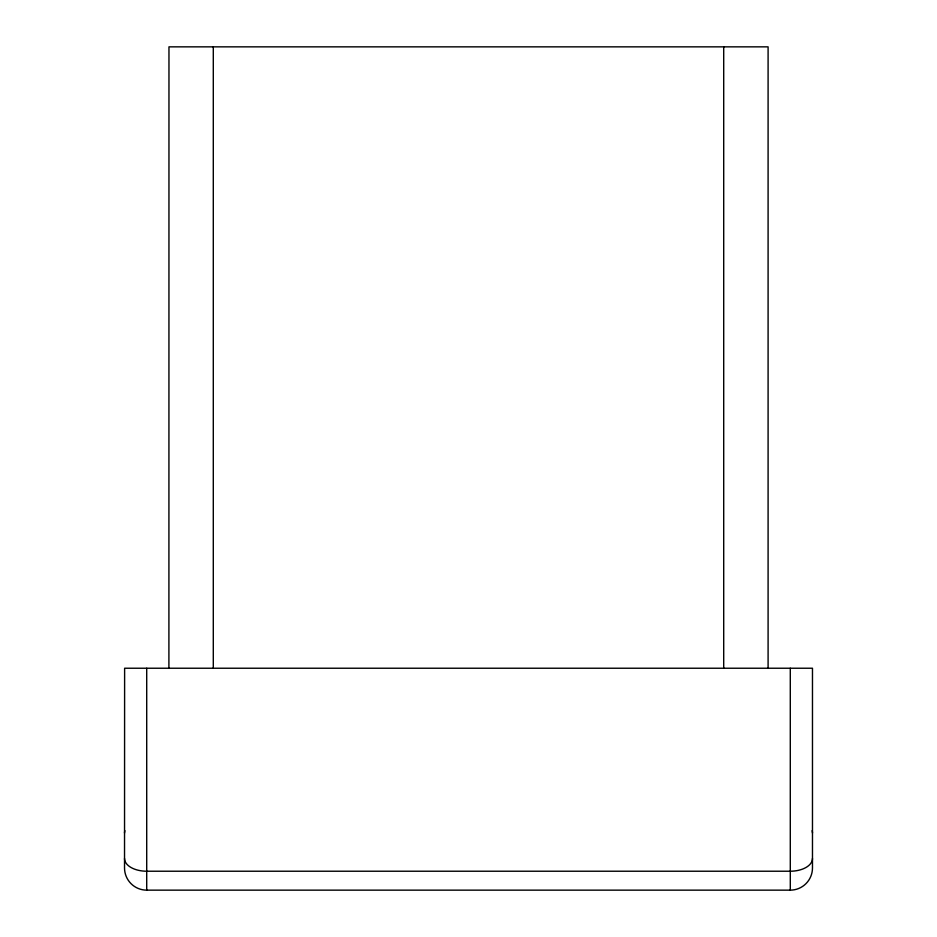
<?xml version="1.0" encoding="UTF-8"?>
<svg xmlns="http://www.w3.org/2000/svg" width="937" height="937" viewBox="0 0 937 937"><rect width="100%" height="100%" fill="white"/><g stroke="black" fill="none" stroke-linecap="round" stroke-linejoin="round"><path stroke-width="1.41" d="M146.711 890.15L790.289 890.15A22.195 22.195 0 0 0 812.473 867.955L812.473 668.233L124.621 668.233L124.527 867.955A22.195 22.195 0 0 0 146.711 890.15L146.711 668.233M790.289 668.233L790.289 890.15M768.094 668.233L768.094 46.85L168.965 46.85L168.906 668.233M723.704 46.85L723.704 668.233M213.296 46.85L213.296 668.233M124.527 858.491A22.195 12.731 0 0 0 146.711 871.223L790.289 871.223A22.195 12.731 0 0 0 812.473 858.491M124.527 833.04A22.195 12.731 0 0 1 124.89 830.721M812.11 830.721A22.195 12.731 0 0 1 812.473 833.04"/></g></svg>
